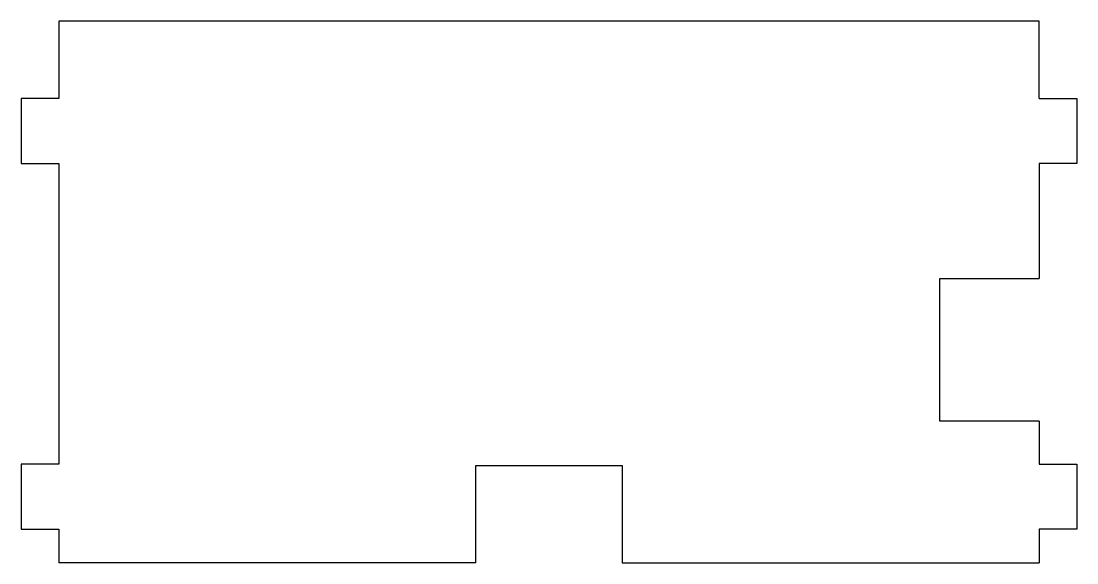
# Model space of a CAD drawing. Header units: millimetres. Extents: x -77 to 53, y 28 to 95.
import ezdxf

# ---------------------------------------------------------------- set-up
doc = ezdxf.new("R2010")
doc.units = ezdxf.units.MM
doc.layers.get('0').update_dxf_attribs({"linetype": 'CONTINUOUS'})

msp = doc.modelspace()

# ---------------------------------------------------------------- linework, layer by layer
for p, q in [((48.25, 95), (-72.5, 95)), ((-72.5, 95), (-72.5, 85.47)), ((48.25, 85.47), (48.25, 95)), ((-77.12, 85.47), (-77.12, 77.47)), ((-72.5, 85.47), (-77.12, 85.47)), ((48.25, 85.47), (52.88, 85.47)), ((52.88, 85.47), (52.88, 77.47)), ((-77.12, 77.47), (-72.5, 77.47)), ((-72.5, 77.47), (-72.5, 40.47)), ((52.88, 77.47), (48.25, 77.47)), ((48.25, 77.47), (48.25, 63.3)), ((36, 45.74), (36, 63.3)), ((36, 63.3), (48.25, 63.3)), ((48.25, 45.74), (36, 45.74)), ((48.25, 45.74), (48.25, 40.47)), ((-72.5, 40.47), (-77.12, 40.47)), ((-77.12, 40.47), (-77.12, 32.47)), ((48.25, 40.47), (52.88, 40.47)), ((52.88, 40.47), (52.88, 32.47)), ((-21.13, 28.3), (-21.13, 40.3)), ((-21.13, 40.3), (-3.13, 40.3)), ((-3.13, 40.3), (-3.13, 28.3)), ((-77.12, 32.47), (-72.5, 32.47)), ((-72.5, 32.47), (-72.5, 28.3)), ((52.88, 32.47), (48.25, 32.47)), ((48.25, 32.47), (48.25, 28.3)), ((-21.13, 28.3), (-72.5, 28.3)), ((-3.13, 28.3), (48.25, 28.3))]:
    msp.add_line(p, q)

doc.saveas('drawing.dxf')
